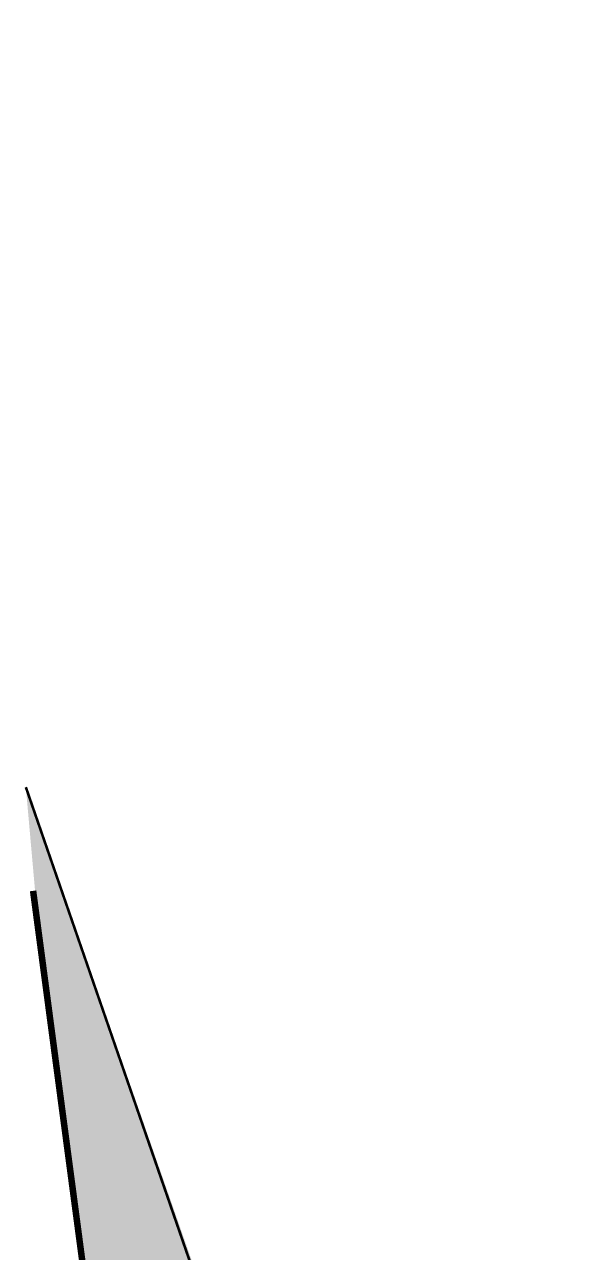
# Model space of a CAD drawing. Header units: metres. Extents: x -296 to 345, y -1036 to 474.
# Drawn here: x -79.1 to -35.6, y 265 to 359.4 of the extents above; entities that cross this region are included whole.
import ezdxf

# ---------------------------------------------------------------- set-up
doc = ezdxf.new("R2010")
doc.units = ezdxf.units.M
doc.linetypes.add('HIDDENX2', pattern=[0.75, 0.5, -0.25])
for name, color, linetype in [('DGPRO_Areas verdes existentes', 253, 'Continuous'), ('DGPRO_ARQ_EXISTENCIA', 7, 'Continuous'), ('DGPRO_Autopista', 160, 'Continuous'), ('DGPRO_Cordon existente', 244, 'HIDDENX2')]:
    doc.layers.add(name, color=color, linetype=linetype)
doc.layers.add('DGPRO_Hatch edificios', color=7, linetype='Continuous', true_color=0xd1e8ff)

# ---------------------------------------------------------------- blocks, each defined once
blk = doc.blocks.new('cordon con topo correcta')
at = {"layer": 'DGPRO_Cordon existente', "ltscale": 10, "const_width": 0.5}
blk.add_lwpolyline([(1672.082, 1528.987), (1678.971, 1521.115), (1685.198, 1497.851), (1694.148, 1461.924), (1721.1, 1372.769), (1726.29, 1358.452), (1736.072, 1340.897), (1738.825, 1332.804, -0.365006), (1733.134, 1323.722), (1660.405, 1301.164, -0.171087), (1652.463, 1301.869, -0.242106), (1648.219, 1307.235), (1634.544, 1355.457), (1626.383, 1416.866)], format="xyb", dxfattribs=at)
blk = doc.blocks.new('A$C45BA266A')
at = {"layer": 'DGPRO_Areas verdes existentes'}
h = blk.add_hatch(color=256, dxfattribs=at)
h.dxf.hatch_style = 1
h.paths.add_polyline_path([(-78.299, 292.844), (-79.006, 300.792), (-48.475, 213.74), (-57.21, 210.826), (-50.213, 188.192), (-57.402, 186.529), (-70.139, 231.445)])
at = {"layer": 'DGPRO_Autopista', "linetype": 'HIDDENX2', "ltscale": 5, "const_width": 0.2}
blk.add_lwpolyline([(75.091, -216.806), (72.32, -189.241), (70.502, -172.101), (68.146, -155.024), (66.928, -148.08), (65.575, -141.16), (62.425, -126.893), (57.304, -106.635), (51.529, -86.554), (39.374, -48.239), (26.979, -10), (15.065, 28.387), (2.624, 66.462), (-30.94, 169.061), (-52.006, 222.737), (-79.006, 300.792)], dxfattribs=at)
at = {"layer": 'DGPRO_Hatch edificios'}
blk.add_blockref('cordon con topo correcta', (-1704.831, -1124.042), dxfattribs=at)

msp = doc.modelspace()

# ---------------------------------------------------------------- block references
at = {"layer": 'DGPRO_ARQ_EXISTENCIA'}
msp.add_blockref('A$C45BA266A', (0, 0), dxfattribs=at)

doc.saveas('drawing.dxf')
